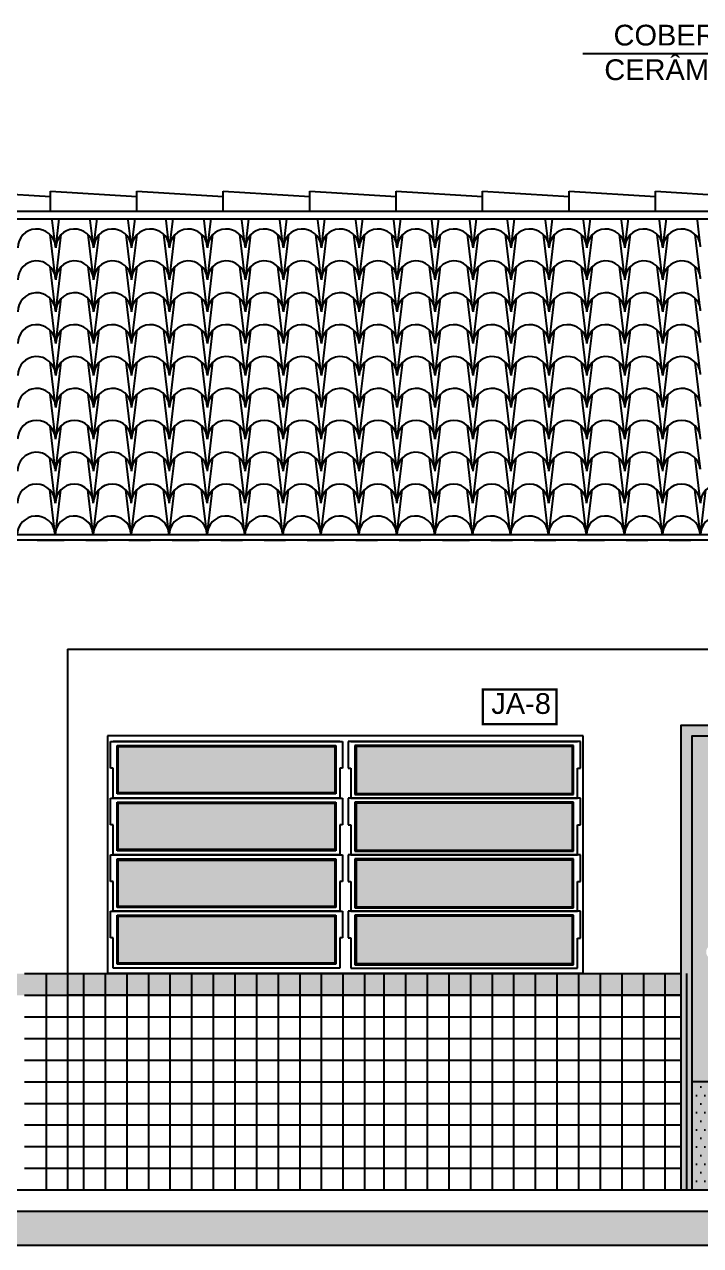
# Model space of a CAD drawing. Extents: x 183 to 373, y 23 to 105.
# Drawn here: x 228.94 to 232.07, y 46.32 to 51.97 of the extents above; entities that cross this region are included whole.
import ezdxf

# ---------------------------------------------------------------- set-up
doc = ezdxf.new("R2010")
doc.units = 0
doc.header["$LTSCALE"] = 0.005
doc.linetypes.add('C5', pattern=[60, 50, -5, 0, -5])
doc.linetypes.add('TRAÇO-2PTOS_P', pattern=[0.625, 0.25, -0.125, 0, -0.125, 0, -0.125])
doc.layers.get('0').update_dxf_attribs({"linetype": 'CONTINUOUS'})
for name, color, linetype in [('01', 1, 'CONTINUOUS'), ('0_HATCH', 1, 'CONTINUOUS'), ('252', 252, 'CONTINUOUS'), ('A-01', 1, 'CONTINUOUS'), ('A-CHAO_FACHADA', 8, 'CONTINUOUS'), ('A-COTAS', 1, 'CONTINUOUS'), ('A-HACH', 1, 'CONTINUOUS'), ('ARQ-EXO-1_100', 251, 'C5'), ('ARQ-SMB-1_100', 1, 'CONTINUOUS'), ('ARQ-TXT-1_075', 2, 'CONTINUOUS'), ('BL-AR-TELHA 2', 2, 'CONTINUOUS'), ('TELHA', 3, 'CONTINUOUS')]:
    doc.layers.add(name, color=color, linetype=linetype)
doc.styles.add('ESC-50-A20', font='arial.ttf', dxfattribs={"height": 0.1})
doc.styles.add('FNDE Texto Cota 0025', font='verdana.ttf', dxfattribs={"height": 0.04})
doc.dimstyles.new('FNDE 1-0025', dxfattribs={"dimscale": 5, "dimtxt": 0.04, "dimasz": 0.01, "dimexe": 0.15, "dimexo": 0.15, "dimgap": 0.005, "dimtad": 1, "dimzin": 1, "dimdsep": 46, "dimtxsty": 'FNDE Texto Cota 0025', "dimblk": 'tic', "dimcen": 0.015, "dimdle": 0.15, "dimse1": 1, "dimse2": 1, "dimclrd": 251, "dimclre": 251, "dimclrt": 256, "dimaunit": 1, "dimadec": 3, "dimazin": 0, "dimtfac": 1, "dimtix": 1, "dimtmove": 2, "dimatfit": 3, "dimfxl": 0.15, "dimtvp": 1, "dimtolj": 1, "dimtzin": 0, "dimarcsym": 0})

# ---------------------------------------------------------------- blocks, each defined once
blk = doc.blocks.new('tic')
at = {"color": 251}
for p, q in [((-1, 0), (1, 0)), ((0, -1), (0, 1))]:
    blk.add_line(p, q, dxfattribs=at)
blk.add_line((-0.6, -0.6), (0.6, 0.6))

msp = doc.modelspace()

# ---------------------------------------------------------------- hatches: boundary and pattern name
h = msp.add_hatch()
h.set_pattern_fill('DOTS', color=1, scale=0.025, style=0)
h.set_pattern_definition([(0, (232.031362, 46.58033), (0.0198438, 0.0396875), [0, -0.0396875])])
h.paths.add_polyline_path([(232.8314, 47.0803), (232.0314, 47.0803), (232.0314, 46.5803), (232.8314, 46.5803)])
at = {"layer": '01'}
for points in [[(232.8314, 48.6803), (232.0314, 48.6803), (232.0314, 47.0803), (232.1756, 47.0803), (232.1756, 47.4678), (232.1756, 47.6678), (232.1641, 47.6678, -5.415339), (232.1641, 47.6928), (232.1756, 47.6928), (232.1756, 48.2803), (232.4756, 48.2803), (232.4756, 47.4678), (232.4756, 47.0803), (232.8314, 47.0803)], [(232.8314, 47.0803), (232.0314, 47.0803), (232.0314, 46.5803), (232.8314, 46.5803)]]:
    msp.add_hatch(color=40, dxfattribs=at).paths.add_polyline_path(points)
at = {"layer": '0_HATCH'}
msp.add_hatch(color=160, dxfattribs=at).paths.add_polyline_path([(232.8814, 48.7303), (231.9814, 48.7303), (231.9814, 46.5803), (232.0314, 46.5803), (232.0314, 48.6803), (232.8314, 48.6803), (232.8314, 46.5803), (232.8814, 46.5803)])
h = msp.add_hatch(color=160, dxfattribs=at)
h.paths.add_polyline_path([(224.8623, 47.4803), (224.8623, 47.5803), (224.7314, 47.5803), (224.7314, 47.4803)])
h.paths.add_polyline_path([(229.1423, 47.5803), (229.1423, 47.4803), (231.9814, 47.4803), (231.9814, 47.5803)])
h.paths.add_polyline_path([(228.9423, 47.4803), (228.9423, 47.5803), (225.0623, 47.5803), (225.0623, 47.4803)])
h = msp.add_hatch(color=160, dxfattribs=at)
h.paths.add_polyline_path([(229.0423, 47.5803), (228.9423, 47.5803), (228.9423, 47.4803), (229.0423, 47.4803)])
h.paths.add_polyline_path([(229.1423, 47.5803), (229.0423, 47.5803), (229.0423, 47.4803), (229.1423, 47.4803)])
at = {"layer": 'A-COTAS'}
h = msp.add_hatch(color=252, dxfattribs=at)
h.set_gradient(color1=(91, 91, 91), one_color=1, tint=1, name='INVHEMISPHERICAL')
h.paths.add_polyline_path([(229.3767, 48.6309), (229.3767, 48.4164), (230.3779, 48.4164), (230.3779, 48.6309)])
h.paths.add_polyline_path([(229.3767, 48.3684), (229.3767, 48.1539), (230.3779, 48.1539), (230.3779, 48.3684)])
h.paths.add_polyline_path([(229.3767, 48.1059), (229.3767, 47.8914), (230.3779, 47.8914), (230.3779, 48.1059)])
h.paths.add_polyline_path([(229.3767, 47.8459), (229.3767, 47.6289), (230.3779, 47.6289), (230.3779, 47.8459)])
h.paths.add_polyline_path([(231.4779, 48.4141), (231.4779, 48.6309), (230.4767, 48.6309), (230.4767, 48.4141)])
h.paths.add_polyline_path([(231.4779, 48.1516), (231.4779, 48.3684), (230.4767, 48.3684), (230.4767, 48.1516)])
h.paths.add_polyline_path([(231.4779, 47.8891), (231.4779, 48.1059), (230.4767, 48.1059), (230.4767, 47.8891)])
h.paths.add_polyline_path([(230.4767, 47.8459), (230.4767, 47.6266), (231.4779, 47.6266), (231.4779, 47.8459)])
at = {"layer": 'A-HACH'}
msp.add_hatch(color=254, dxfattribs=at).paths.add_polyline_path([(206.7713, 46.4803), (206.7713, 46.3223), (267.1607, 46.3223), (267.1607, 46.4803)])

# ---------------------------------------------------------------- linework, layer by layer
at = {"color": 1}
msp.add_line((232.8314, 47.0803), (232.0314, 47.0803), dxfattribs=at)
at = {"color": 2}
for points in [[(231.9814, 46.5803), (231.9814, 48.7303), (232.8814, 48.7303), (232.8814, 46.5803)], [(232.0314, 46.5803), (232.0314, 48.6803), (232.8314, 48.6803), (232.8314, 46.5803)]]:
    msp.add_lwpolyline(points, dxfattribs=at)
at = {"layer": '01', "color": 251}
for p, q in [((228.9423, 47.5803), (229.1423, 47.5803)), ((229.0423, 47.5803), (229.0423, 46.5803)), ((232.0073, 46.5803, 9.9679), (232.0073, 47.5803, 9.9679)), ((228.9423, 47.4803), (229.1423, 47.4803)), ((229.1423, 47.4803, -6.6453), (231.9814, 47.4803, -6.6453)), ((228.9423, 47.3803), (229.1423, 47.3803)), ((228.9423, 47.2803), (229.1423, 47.2803)), ((228.9423, 47.1803), (229.1423, 47.1803)), ((228.9423, 47.0803), (229.1423, 47.0803)), ((228.9423, 46.9803), (229.1423, 46.9803)), ((228.9423, 46.8803), (229.1423, 46.8803)), ((228.9423, 46.7803), (229.1423, 46.7803)), ((228.9423, 46.6803), (229.1423, 46.6803))]:
    msp.add_line(p, q, dxfattribs=at)
at = {"layer": '252', "linetype": 'Continuous'}
for p, q in [((229.2173, 46.5803, 6.6453), (229.2173, 47.5803, 6.6453)), ((229.3173, 46.5803, 6.6453), (229.3173, 47.5803, 6.6453)), ((229.4173, 46.5803, 6.6453), (229.4173, 47.5803, 6.6453)), ((229.5173, 46.5803, 6.6453), (229.5173, 47.5803, 6.6453)), ((229.6173, 46.5803, 6.6453), (229.6173, 47.5803, 6.6453)), ((229.7173, 46.5803, 6.6453), (229.7173, 47.5803, 6.6453)), ((229.8173, 46.5803, 6.6453), (229.8173, 47.5803, 6.6453)), ((229.9173, 46.5803, 6.6453), (229.9173, 47.5803, 6.6453)), ((230.0173, 46.5803, 6.6453), (230.0173, 47.5803, 6.6453)), ((230.1173, 46.5803, 6.6453), (230.1173, 47.5803, 6.6453)), ((230.1173, 46.5803, 6.6453), (230.1173, 47.5803, 6.6453)), ((230.2173, 46.5803, 6.6453), (230.2173, 47.5803, 6.6453)), ((230.3173, 46.5803, 6.6453), (230.3173, 47.5803, 6.6453)), ((230.4173, 46.5803, 6.6453), (230.4173, 47.5803, 6.6453)), ((230.4173, 46.5803, 6.6453), (230.4173, 47.5803, 6.6453)), ((230.5173, 46.5803, 6.6453), (230.5173, 47.5803, 6.6453)), ((230.6073, 46.5803, 9.9679), (230.6073, 47.5803, 9.9679)), ((230.7073, 46.5803, 9.9679), (230.7073, 47.5803, 9.9679)), ((230.8073, 46.5803, 9.9679), (230.8073, 47.5803, 9.9679)), ((230.9073, 46.5803, 9.9679), (230.9073, 47.5803, 9.9679)), ((231.0073, 46.5803, 9.9679), (231.0073, 47.5803, 9.9679)), ((231.1073, 46.5803, 9.9679), (231.1073, 47.5803, 9.9679)), ((231.2073, 46.5803, 9.9679), (231.2073, 47.5803, 9.9679)), ((231.3073, 46.5803, 9.9679), (231.3073, 47.5803, 9.9679)), ((231.4073, 46.5803, 9.9679), (231.4073, 47.5803, 9.9679)), ((231.5073, 46.5803, 9.9679), (231.5073, 47.5803, 9.9679)), ((231.6073, 46.5803, 9.9679), (231.6073, 47.5803, 9.9679)), ((231.7073, 46.5803, 9.9679), (231.7073, 47.5803, 9.9679)), ((231.8073, 46.5803, 9.9679), (231.8073, 47.5803, 9.9679)), ((231.9073, 46.5803, 9.9679), (231.9073, 47.5803, 9.9679)), ((229.1423, 47.3803, 1.3071), (231.9814, 47.3803, 0.8458)), ((229.1423, 47.2803, 1.3071), (231.9814, 47.2803, 0.8458)), ((229.1423, 47.1803, 1.3071), (231.9814, 47.1803, 0.8458)), ((229.1423, 47.0803, 1.3071), (231.9814, 47.0803, 0.8458)), ((229.1423, 46.9803, 1.3071), (231.9814, 46.9803, 0.8458)), ((229.1423, 46.8803, 1.3071), (231.9814, 46.8803, 0.8458)), ((229.1423, 46.7803, 1.3071), (231.9814, 46.7803, 0.8458)), ((229.1423, 46.6803, 1.3071), (231.9814, 46.6803, 0.8458))]:
    msp.add_line(p, q, dxfattribs=at)
at = {"layer": '252', "linetype": 'Continuous', "elevation": 3.3226}
for points in [[(229.1423, 47.5803), (231.9814, 47.5803)], [(231.9814, 47.4803), (229.1423, 47.4803)]]:
    msp.add_lwpolyline(points, dxfattribs=at)
at = {"layer": 'A-01', "color": 3}
for p, q in [((228.6622, 51.1998), (229.0622, 51.1753)), ((229.0622, 51.1077), (229.0622, 51.1998)), ((229.0622, 51.1998), (229.4622, 51.1753)), ((229.4622, 51.1077), (229.4622, 51.1998)), ((229.4622, 51.1998), (229.8622, 51.1753)), ((229.8622, 51.1077), (229.8622, 51.1998)), ((229.8622, 51.1998), (230.2622, 51.1753)), ((230.2622, 51.1998), (230.6622, 51.1753)), ((230.2622, 51.1077), (230.2622, 51.1998)), ((230.6622, 51.1077), (230.6622, 51.1998)), ((230.6622, 51.1998), (231.0622, 51.1753)), ((231.0622, 51.1077), (231.0622, 51.1998)), ((231.0622, 51.1998), (231.4622, 51.1753)), ((231.4622, 51.1077), (231.4622, 51.1998)), ((231.4622, 51.1998), (231.8622, 51.1753)), ((231.8622, 51.1998), (232.2622, 51.1753)), ((231.8622, 51.1077), (231.8622, 51.1998)), ((212.5123, 51.1077), (261.8473, 51.1077)), ((212.5123, 51.0717), (261.8473, 51.0717)), ((229.1423, 49.0811), (229.1423, 46.5803)), ((229.1423, 49.0811), (233.0123, 49.0811))]:
    msp.add_line(p, q, dxfattribs=at)
at = {"layer": 'A-01', "color": 5}
msp.add_line((208.0123, 46.5803), (266.3623, 46.5803), dxfattribs=at)
at = {"layer": 'A-01', "color": 8}
msp.add_line((267.1607, 46.3223), (206.7713, 46.3223), dxfattribs=at)
at = {"layer": 'A-CHAO_FACHADA', "color": 6}
msp.add_line((267.1607, 46.4803), (206.7713, 46.4803), dxfattribs=at)
at = {"layer": 'A-COTAS'}
for p, q in [((231.5273, 48.6803, 19.9358), (229.3273, 48.6803, 19.9358)), ((229.3273, 48.6803, 19.9358), (229.3273, 47.5803, 19.9358)), ((229.34, 48.6549, 19.9358), (230.4146, 48.6549, 19.9358)), ((229.34, 48.5314, 19.9358), (229.34, 48.6549, 19.9358)), ((230.4019, 48.6549, 19.9358), (229.3527, 48.6549, 19.9358)), ((230.4146, 48.6549, 19.9358), (230.4146, 48.5314, 19.9358)), ((231.5146, 48.6549, 19.9358), (230.44, 48.6549, 19.9358)), ((230.44, 48.6549, 19.9358), (230.44, 48.5314, 19.9358)), ((230.4527, 48.6549, 19.9358), (231.5019, 48.6549, 19.9358)), ((231.5146, 48.5316, 19.9358), (231.5146, 48.6549, 19.9358)), ((231.5273, 47.5803, 19.9358), (231.5273, 48.6803, 19.9358)), ((229.3717, 48.6359, 19.9358), (230.3829, 48.6359, 19.9358)), ((229.3717, 48.4114, 19.9358), (229.3717, 48.6359, 19.9358)), ((229.3767, 48.6309, 19.9358), (230.3779, 48.6309, 19.9358)), ((229.3767, 48.4164, 19.9358), (229.3767, 48.6309, 19.9358)), ((230.3779, 48.6309, 19.9358), (230.3779, 48.4164, 19.9358)), ((230.3829, 48.6359, 19.9358), (230.3829, 48.4114, 19.9358)), ((231.4829, 48.6359, 19.9358), (230.4717, 48.6359, 19.9358)), ((230.4717, 48.6359, 19.9358), (230.4717, 48.4091, 19.9358)), ((231.4779, 48.6309, 19.9358), (230.4767, 48.6309, 19.9358)), ((230.4767, 48.6309, 19.9358), (230.4767, 48.4141, 19.9358)), ((231.4779, 48.4141, 19.9358), (231.4779, 48.6309, 19.9358)), ((231.4829, 48.4091, 19.9358), (231.4829, 48.6359, 19.9358)), ((229.3527, 48.5314, 19.9358), (229.34, 48.5314, 19.9358)), ((229.3527, 48.3924, 19.9358), (229.3527, 48.5314, 19.9358)), ((230.4146, 48.5314, 19.9358), (230.4019, 48.5314, 19.9358)), ((230.4019, 48.5314, 19.9358), (230.4019, 48.3924, 19.9358)), ((230.44, 48.5314, 19.9358), (230.4527, 48.5314, 19.9358)), ((230.4527, 48.5314, 19.9358), (230.4527, 48.3924, 19.9358)), ((231.5019, 48.3924, 19.9358), (231.5019, 48.5316, 19.9358)), ((231.5019, 48.5316, 19.9358), (231.5146, 48.5316, 19.9358)), ((230.3779, 48.4164, 19.9358), (229.3767, 48.4164, 19.9358)), ((230.4767, 48.4141, 19.9358), (231.4779, 48.4141, 19.9358)), ((229.34, 48.3924, 19.9358), (230.4146, 48.3924, 19.9358)), ((229.34, 48.2689, 19.9358), (229.34, 48.3924, 19.9358)), ((230.4019, 48.3924, 19.9358), (229.3527, 48.3924, 19.9358)), ((230.4019, 48.3924, 19.9358), (229.3527, 48.3924, 19.9358)), ((230.3829, 48.4114, 19.9358), (229.3717, 48.4114, 19.9358)), ((229.3717, 48.3734, 19.9358), (230.3829, 48.3734, 19.9358)), ((229.3717, 48.1489, 19.9358), (229.3717, 48.3734, 19.9358)), ((229.3767, 48.3684, 19.9358), (230.3779, 48.3684, 19.9358)), ((229.3767, 48.1539, 19.9358), (229.3767, 48.3684, 19.9358)), ((230.3779, 48.3684, 19.9358), (230.3779, 48.1539, 19.9358)), ((230.3829, 48.3734, 19.9358), (230.3829, 48.1489, 19.9358)), ((230.4146, 48.3924, 19.9358), (230.4146, 48.2689, 19.9358)), ((231.5146, 48.3924, 19.9358), (230.44, 48.3924, 19.9358)), ((230.44, 48.3924, 19.9358), (230.44, 48.2689, 19.9358)), ((230.4527, 48.3924, 19.9358), (231.5019, 48.3924, 19.9358)), ((230.4527, 48.3924, 19.9358), (231.5019, 48.3924, 19.9358)), ((230.4717, 48.4091, 19.9358), (231.4829, 48.4091, 19.9358)), ((231.4829, 48.3734, 19.9358), (230.4717, 48.3734, 19.9358)), ((230.4717, 48.3734, 19.9358), (230.4717, 48.1466, 19.9358)), ((231.4779, 48.3684, 19.9358), (230.4767, 48.3684, 19.9358)), ((230.4767, 48.3684, 19.9358), (230.4767, 48.1516, 19.9358)), ((231.4779, 48.1516, 19.9358), (231.4779, 48.3684, 19.9358)), ((231.4829, 48.1466, 19.9358), (231.4829, 48.3734, 19.9358)), ((231.5146, 48.2691, 19.9358), (231.5146, 48.3924, 19.9358)), ((229.3527, 48.2689, 19.9358), (229.34, 48.2689, 19.9358)), ((229.3527, 48.1299, 19.9358), (229.3527, 48.2689, 19.9358)), ((230.4146, 48.2689, 19.9358), (230.4019, 48.2689, 19.9358)), ((230.4019, 48.2689, 19.9358), (230.4019, 48.1299, 19.9358)), ((230.44, 48.2689, 19.9358), (230.4527, 48.2689, 19.9358)), ((230.4527, 48.2689, 19.9358), (230.4527, 48.1299, 19.9358)), ((231.5019, 48.1299, 19.9358), (231.5019, 48.2691, 19.9358)), ((231.5019, 48.2691, 19.9358), (231.5146, 48.2691, 19.9358)), ((230.3829, 48.1489, 19.9358), (229.3717, 48.1489, 19.9358)), ((230.3779, 48.1539, 19.9358), (229.3767, 48.1539, 19.9358)), ((230.4717, 48.1466, 19.9358), (231.4829, 48.1466, 19.9358)), ((230.4767, 48.1516, 19.9358), (231.4779, 48.1516, 19.9358)), ((229.34, 48.1299, 19.9358), (230.4146, 48.1299, 19.9358)), ((229.34, 48.0064, 19.9358), (229.34, 48.1299, 19.9358)), ((230.4019, 48.1299, 19.9358), (229.3527, 48.1299, 19.9358)), ((230.4019, 48.1299, 19.9358), (229.3527, 48.1299, 19.9358)), ((229.3717, 48.1109, 19.9358), (230.3829, 48.1109, 19.9358)), ((229.3717, 47.8864, 19.9358), (229.3717, 48.1109, 19.9358)), ((229.3767, 48.1059, 19.9358), (230.3779, 48.1059, 19.9358)), ((229.3767, 47.8914, 19.9358), (229.3767, 48.1059, 19.9358)), ((230.3779, 48.1059, 19.9358), (230.3779, 47.8914, 19.9358)), ((230.3829, 48.1109, 19.9358), (230.3829, 47.8864, 19.9358)), ((230.4146, 48.1299, 19.9358), (230.4146, 48.0064, 19.9358)), ((231.5146, 48.1299, 19.9358), (230.44, 48.1299, 19.9358)), ((230.44, 48.1299, 19.9358), (230.44, 48.0064, 19.9358)), ((230.4527, 48.1299, 19.9358), (231.5019, 48.1299, 19.9358)), ((230.4527, 48.1299, 19.9358), (231.5019, 48.1299, 19.9358)), ((231.4829, 48.1109, 19.9358), (230.4717, 48.1109, 19.9358)), ((230.4717, 48.1109, 19.9358), (230.4717, 47.8841, 19.9358)), ((231.4779, 48.1059, 19.9358), (230.4767, 48.1059, 19.9358)), ((230.4767, 48.1059, 19.9358), (230.4767, 47.8891, 19.9358)), ((231.4779, 47.8891, 19.9358), (231.4779, 48.1059, 19.9358)), ((231.4829, 47.8841, 19.9358), (231.4829, 48.1109, 19.9358)), ((231.5146, 48.0066, 19.9358), (231.5146, 48.1299, 19.9358)), ((229.3527, 48.0064, 19.9358), (229.34, 48.0064, 19.9358)), ((229.3527, 47.8699, 19.9358), (229.3527, 48.0064, 19.9358)), ((230.4146, 48.0064, 19.9358), (230.4019, 48.0064, 19.9358)), ((230.4019, 48.0064, 19.9358), (230.4019, 47.8699, 19.9358)), ((230.44, 48.0064, 19.9358), (230.4527, 48.0064, 19.9358)), ((230.4527, 48.0064, 19.9358), (230.4527, 47.8699, 19.9358)), ((231.5019, 47.8699, 19.9358), (231.5019, 48.0066, 19.9358)), ((231.5019, 48.0066, 19.9358), (231.5146, 48.0066, 19.9358)), ((229.34, 47.8699, 19.9358), (230.4146, 47.8699, 19.9358)), ((229.34, 47.7464, 19.9358), (229.34, 47.8699, 19.9358)), ((230.4019, 47.8699, 19.9358), (229.3527, 47.8699, 19.9358)), ((230.4019, 47.8699, 19.9358), (229.3527, 47.8699, 19.9358)), ((230.3829, 47.8864, 19.9358), (229.3717, 47.8864, 19.9358)), ((229.3717, 47.8509, 19.9358), (230.3829, 47.8509, 19.9358)), ((229.3717, 47.6239, 19.9358), (229.3717, 47.8509, 19.9358)), ((230.3779, 47.8914, 19.9358), (229.3767, 47.8914, 19.9358)), ((230.3829, 47.8509, 19.9358), (230.3829, 47.6239, 19.9358)), ((230.4146, 47.8699, 19.9358), (230.4146, 47.7464, 19.9358)), ((231.5146, 47.8699, 19.9358), (230.44, 47.8699, 19.9358)), ((230.44, 47.8699, 19.9358), (230.44, 47.7464, 19.9358)), ((230.4527, 47.8699, 19.9358), (231.5019, 47.8699, 19.9358)), ((230.4527, 47.8699, 19.9358), (231.5019, 47.8699, 19.9358)), ((230.4717, 47.8841, 19.9358), (231.4829, 47.8841, 19.9358)), ((231.4829, 47.8509, 19.9358), (230.4717, 47.8509, 19.9358)), ((230.4717, 47.8509, 19.9358), (230.4717, 47.6216, 19.9358)), ((230.4767, 47.8891, 19.9358), (231.4779, 47.8891, 19.9358)), ((231.4829, 47.6216, 19.9358), (231.4829, 47.8509, 19.9358)), ((231.5146, 47.7441, 19.9358), (231.5146, 47.8699, 19.9358)), ((229.3767, 47.8459, 19.9358), (230.3779, 47.8459, 19.9358)), ((229.3767, 47.6289, 19.9358), (229.3767, 47.8459, 19.9358)), ((230.3779, 47.8459, 19.9358), (230.3779, 47.6289, 19.9358)), ((231.4779, 47.8459, 19.9358), (230.4767, 47.8459, 19.9358)), ((230.4767, 47.8459, 19.9358), (230.4767, 47.6266, 19.9358)), ((231.4779, 47.6266, 19.9358), (231.4779, 47.8459, 19.9358)), ((229.3527, 47.7464, 19.9358), (229.34, 47.7464, 19.9358)), ((229.3527, 47.6049, 19.9358), (229.3527, 47.7464, 19.9358)), ((230.4146, 47.7464, 19.9358), (230.4019, 47.7464, 19.9358)), ((230.4019, 47.7464, 19.9358), (230.4019, 47.6049, 19.9358)), ((230.44, 47.7464, 19.9358), (230.4527, 47.7464, 19.9358)), ((230.4527, 47.7464, 19.9358), (230.4527, 47.6049, 19.9358)), ((231.5019, 47.6049, 19.9358), (231.5019, 47.7441, 19.9358)), ((231.5019, 47.7441, 19.9358), (231.5146, 47.7441, 19.9358)), ((230.3829, 47.6239, 19.9358), (229.3717, 47.6239, 19.9358)), ((230.3779, 47.6289, 19.9358), (229.3767, 47.6289, 19.9358)), ((230.4767, 47.6266, 19.9358), (231.4779, 47.6266, 19.9358)), ((231.5273, 47.5803, 19.9358), (229.3273, 47.5803, 19.9358)), ((230.4019, 47.6049, 19.9358), (229.3527, 47.6049, 19.9358)), ((230.4527, 47.6049, 19.9358), (231.5019, 47.6049, 19.9358)), ((230.4717, 47.6216, 19.9358), (231.4829, 47.6216, 19.9358))]:
    msp.add_line(p, q, dxfattribs=at)
at = {"layer": 'ARQ-EXO-1_100', "color": 252, "linetype": 'TRAÇO-2PTOS_P', "ltscale": 100}
for p, q in [((205.8759, 49.5853), (267.1857, 49.5853)), ((205.8759, 46.5803), (267.1857, 46.5803))]:
    msp.add_line(p, q, dxfattribs=at)
at = {"layer": 'ARQ-SMB-1_100', "color": 252, "ltscale": 10, "const_width": 0.0107, "elevation": 19.9358}
msp.add_lwpolyline([(231.0636, 48.7349), (231.4046, 48.7349), (231.4046, 48.8949), (231.0636, 48.8949)], close=True, dxfattribs=at)
at = {"layer": 'BL-AR-TELHA 2'}
for p, q in [((229.0871, 50.9375), (229.1032, 51.0717)), ((229.2626, 50.9375), (229.2788, 51.0717)), ((229.4382, 50.9375), (229.4543, 51.0717)), ((229.6138, 50.9375), (229.6299, 51.0717)), ((229.7893, 50.9375), (229.8055, 51.0717)), ((229.9649, 50.9375), (229.9811, 51.0717)), ((230.1405, 50.9375), (230.1566, 51.0717)), ((230.316, 50.9375), (230.3322, 51.0717)), ((230.4916, 50.9375), (230.5078, 51.0717)), ((230.6672, 50.9375), (230.6833, 51.0717)), ((230.8428, 50.9375), (230.8589, 51.0717)), ((231.0183, 50.9375), (231.0345, 51.0717)), ((231.1939, 50.9375), (231.21, 51.0717)), ((231.3695, 50.9375), (231.3856, 51.0717)), ((231.545, 50.9375), (231.5612, 51.0717)), ((231.7206, 50.9375), (231.7368, 51.0717)), ((231.8962, 50.9375), (231.9123, 51.0717)), ((229.0859, 50.9423), (229.071, 51.066)), ((229.2615, 50.9423), (229.2466, 51.066)), ((229.4371, 50.9423), (229.4222, 51.066)), ((229.6126, 50.9423), (229.5977, 51.066)), ((229.7882, 50.9423), (229.7733, 51.066)), ((229.9638, 50.9423), (229.9489, 51.066)), ((230.1393, 50.9423), (230.1244, 51.066)), ((230.3149, 50.9423), (230.3, 51.066)), ((230.4905, 50.9423), (230.4756, 51.066)), ((230.666, 50.9423), (230.6511, 51.066)), ((230.8416, 50.9423), (230.8267, 51.066)), ((231.0172, 50.9423), (231.0023, 51.066)), ((231.1928, 50.9423), (231.1779, 51.066)), ((231.3683, 50.9423), (231.3534, 51.066)), ((231.5439, 50.9423), (231.529, 51.066)), ((231.7195, 50.9423), (231.7046, 51.066)), ((231.895, 50.9423), (231.8801, 51.066)), ((232.0706, 50.9423), (232.0557, 51.066)), ((229.0859, 50.7947), (229.0613, 50.9989)), ((229.0871, 50.79), (229.1122, 50.9989)), ((229.2615, 50.7947), (229.2369, 50.9989)), ((229.2626, 50.79), (229.2878, 50.9989)), ((229.4371, 50.7947), (229.4125, 50.9989)), ((229.4382, 50.79), (229.4634, 50.9989)), ((229.6126, 50.7947), (229.588, 50.9989)), ((229.6138, 50.79), (229.6389, 50.9989)), ((229.7882, 50.7947), (229.7636, 50.9989)), ((229.7893, 50.79), (229.8145, 50.9989)), ((229.9638, 50.7947), (229.9392, 50.9989)), ((229.9649, 50.79), (229.9901, 50.9989)), ((230.1393, 50.7947), (230.1148, 50.9989)), ((230.1405, 50.79), (230.1656, 50.9989)), ((230.3149, 50.7947), (230.2903, 50.9989)), ((230.316, 50.79), (230.3412, 50.9989)), ((230.4905, 50.7947), (230.4659, 50.9989)), ((230.4916, 50.79), (230.5168, 50.9989)), ((230.666, 50.7947), (230.6415, 50.9989)), ((230.6672, 50.79), (230.6923, 50.9989)), ((230.8416, 50.7947), (230.817, 50.9989)), ((230.8428, 50.79), (230.8679, 50.9989)), ((231.0172, 50.7947), (230.9926, 50.9989)), ((231.0183, 50.79), (231.0435, 50.9989)), ((231.1928, 50.7947), (231.1682, 50.9989)), ((231.1939, 50.79), (231.219, 50.9989)), ((231.3683, 50.7947), (231.3437, 50.9989)), ((231.3695, 50.79), (231.3946, 50.9989)), ((231.5439, 50.7947), (231.5193, 50.9989)), ((231.545, 50.79), (231.5702, 50.9989)), ((231.7195, 50.7947), (231.6949, 50.9989)), ((231.7206, 50.79), (231.7458, 50.9989)), ((231.895, 50.7947), (231.8705, 50.9989)), ((231.8962, 50.79), (231.9213, 50.9989)), ((232.0706, 50.7947), (232.046, 50.9989)), ((229.0859, 50.6472), (229.0613, 50.8514)), ((229.0871, 50.6424), (229.1122, 50.8514)), ((229.2615, 50.6472), (229.2369, 50.8514)), ((229.2626, 50.6424), (229.2878, 50.8514)), ((229.4371, 50.6472), (229.4125, 50.8514)), ((229.4382, 50.6424), (229.4634, 50.8514)), ((229.6126, 50.6472), (229.588, 50.8514)), ((229.6138, 50.6424), (229.6389, 50.8514)), ((229.7882, 50.6472), (229.7636, 50.8514)), ((229.7893, 50.6424), (229.8145, 50.8514)), ((229.9638, 50.6472), (229.9392, 50.8514)), ((229.9649, 50.6424), (229.9901, 50.8514)), ((230.1393, 50.6472), (230.1148, 50.8514)), ((230.1405, 50.6424), (230.1656, 50.8514)), ((230.3149, 50.6472), (230.2903, 50.8514)), ((230.316, 50.6424), (230.3412, 50.8514)), ((230.4905, 50.6472), (230.4659, 50.8514)), ((230.4916, 50.6424), (230.5168, 50.8514)), ((230.666, 50.6472), (230.6415, 50.8514)), ((230.6672, 50.6424), (230.6923, 50.8514)), ((230.8416, 50.6472), (230.817, 50.8514)), ((230.8428, 50.6424), (230.8679, 50.8514)), ((231.0172, 50.6472), (230.9926, 50.8514)), ((231.0183, 50.6424), (231.0435, 50.8514)), ((231.1928, 50.6472), (231.1682, 50.8514)), ((231.1939, 50.6424), (231.219, 50.8514)), ((231.3683, 50.6472), (231.3437, 50.8514)), ((231.3695, 50.6424), (231.3946, 50.8514)), ((231.5439, 50.6472), (231.5193, 50.8514)), ((231.545, 50.6424), (231.5702, 50.8514)), ((231.7195, 50.6472), (231.6949, 50.8514)), ((231.7206, 50.6424), (231.7458, 50.8514)), ((231.895, 50.6472), (231.8705, 50.8514)), ((231.8962, 50.6424), (231.9213, 50.8514)), ((232.0706, 50.6472), (232.046, 50.8514)), ((229.0859, 50.4996), (229.0613, 50.7038)), ((229.0871, 50.4949), (229.1122, 50.7038)), ((229.2615, 50.4996), (229.2369, 50.7038)), ((229.2626, 50.4949), (229.2878, 50.7038)), ((229.4371, 50.4996), (229.4125, 50.7038)), ((229.4382, 50.4949), (229.4634, 50.7038)), ((229.6126, 50.4996), (229.588, 50.7038)), ((229.6138, 50.4949), (229.6389, 50.7038)), ((229.7882, 50.4996), (229.7636, 50.7038)), ((229.7893, 50.4949), (229.8145, 50.7038)), ((229.9638, 50.4996), (229.9392, 50.7038)), ((229.9649, 50.4949), (229.9901, 50.7038)), ((230.1393, 50.4996), (230.1148, 50.7038)), ((230.1405, 50.4949), (230.1656, 50.7038)), ((230.3149, 50.4996), (230.2903, 50.7038)), ((230.316, 50.4949), (230.3412, 50.7038)), ((230.4905, 50.4996), (230.4659, 50.7038)), ((230.4916, 50.4949), (230.5168, 50.7038)), ((230.666, 50.4996), (230.6415, 50.7038)), ((230.6672, 50.4949), (230.6923, 50.7038)), ((230.8416, 50.4996), (230.817, 50.7038)), ((230.8428, 50.4949), (230.8679, 50.7038)), ((231.0172, 50.4996), (230.9926, 50.7038)), ((231.0183, 50.4949), (231.0435, 50.7038)), ((231.1928, 50.4996), (231.1682, 50.7038)), ((231.1939, 50.4949), (231.219, 50.7038)), ((231.3683, 50.4996), (231.3437, 50.7038)), ((231.3695, 50.4949), (231.3946, 50.7038)), ((231.5439, 50.4996), (231.5193, 50.7038)), ((231.545, 50.4949), (231.5702, 50.7038)), ((231.7195, 50.4996), (231.6949, 50.7038)), ((231.7206, 50.4949), (231.7458, 50.7038)), ((231.895, 50.4996), (231.8705, 50.7038)), ((231.8962, 50.4949), (231.9213, 50.7038)), ((232.0706, 50.4996), (232.046, 50.7038)), ((229.0859, 50.3521), (229.0613, 50.5563)), ((229.0871, 50.3473), (229.1122, 50.5563)), ((229.2615, 50.3521), (229.2369, 50.5563)), ((229.2626, 50.3473), (229.2878, 50.5563)), ((229.4371, 50.3521), (229.4125, 50.5563)), ((229.4382, 50.3473), (229.4634, 50.5563)), ((229.6126, 50.3521), (229.588, 50.5563)), ((229.6138, 50.3473), (229.6389, 50.5563)), ((229.7882, 50.3521), (229.7636, 50.5563)), ((229.7893, 50.3473), (229.8145, 50.5563)), ((229.9638, 50.3521), (229.9392, 50.5563)), ((229.9649, 50.3473), (229.9901, 50.5563)), ((230.1393, 50.3521), (230.1148, 50.5563)), ((230.1405, 50.3473), (230.1656, 50.5563)), ((230.3149, 50.3521), (230.2903, 50.5563)), ((230.316, 50.3473), (230.3412, 50.5563)), ((230.4905, 50.3521), (230.4659, 50.5563)), ((230.4916, 50.3473), (230.5168, 50.5563)), ((230.666, 50.3521), (230.6415, 50.5563)), ((230.6672, 50.3473), (230.6923, 50.5563)), ((230.8416, 50.3521), (230.817, 50.5563)), ((230.8428, 50.3473), (230.8679, 50.5563)), ((231.0172, 50.3521), (230.9926, 50.5563)), ((231.0183, 50.3473), (231.0435, 50.5563)), ((231.1928, 50.3521), (231.1682, 50.5563)), ((231.1939, 50.3473), (231.219, 50.5563)), ((231.3683, 50.3521), (231.3437, 50.5563)), ((231.3695, 50.3473), (231.3946, 50.5563)), ((231.5439, 50.3521), (231.5193, 50.5563)), ((231.545, 50.3473), (231.5702, 50.5563)), ((231.7195, 50.3521), (231.6949, 50.5563)), ((231.7206, 50.3473), (231.7458, 50.5563)), ((231.895, 50.3521), (231.8705, 50.5563)), ((231.8962, 50.3473), (231.9213, 50.5563)), ((232.0706, 50.3521), (232.046, 50.5563)), ((229.0859, 50.2045), (229.0613, 50.4087)), ((229.0871, 50.1998), (229.1122, 50.4087)), ((229.2615, 50.2045), (229.2369, 50.4087)), ((229.2626, 50.1998), (229.2878, 50.4087)), ((229.4371, 50.2045), (229.4125, 50.4087)), ((229.4382, 50.1998), (229.4634, 50.4087)), ((229.6126, 50.2045), (229.588, 50.4087)), ((229.6138, 50.1998), (229.6389, 50.4087)), ((229.7882, 50.2045), (229.7636, 50.4087)), ((229.7893, 50.1998), (229.8145, 50.4087)), ((229.9638, 50.2045), (229.9392, 50.4087)), ((229.9649, 50.1998), (229.9901, 50.4087)), ((230.1393, 50.2045), (230.1148, 50.4087)), ((230.1405, 50.1998), (230.1656, 50.4087)), ((230.3149, 50.2045), (230.2903, 50.4087)), ((230.316, 50.1998), (230.3412, 50.4087)), ((230.4905, 50.2045), (230.4659, 50.4087)), ((230.4916, 50.1998), (230.5168, 50.4087)), ((230.666, 50.2045), (230.6415, 50.4087)), ((230.6672, 50.1998), (230.6923, 50.4087)), ((230.8416, 50.2045), (230.817, 50.4087)), ((230.8428, 50.1998), (230.8679, 50.4087)), ((231.0172, 50.2045), (230.9926, 50.4087)), ((231.0183, 50.1998), (231.0435, 50.4087)), ((231.1928, 50.2045), (231.1682, 50.4087)), ((231.1939, 50.1998), (231.219, 50.4087)), ((231.3683, 50.2045), (231.3437, 50.4087)), ((231.3695, 50.1998), (231.3946, 50.4087)), ((231.5439, 50.2045), (231.5193, 50.4087)), ((231.545, 50.1998), (231.5702, 50.4087)), ((231.7195, 50.2045), (231.6949, 50.4087)), ((231.7206, 50.1998), (231.7458, 50.4087)), ((231.895, 50.2045), (231.8705, 50.4087)), ((231.8962, 50.1998), (231.9213, 50.4087)), ((232.0706, 50.2045), (232.046, 50.4087)), ((229.0859, 50.057), (229.0613, 50.2612)), ((229.0871, 50.0522), (229.1122, 50.2612)), ((229.2615, 50.057), (229.2369, 50.2612)), ((229.2626, 50.0522), (229.2878, 50.2612)), ((229.4371, 50.057), (229.4125, 50.2612)), ((229.4382, 50.0522), (229.4634, 50.2612)), ((229.6126, 50.057), (229.588, 50.2612)), ((229.6138, 50.0522), (229.6389, 50.2612)), ((229.7882, 50.057), (229.7636, 50.2612)), ((229.7893, 50.0522), (229.8145, 50.2612)), ((229.9638, 50.057), (229.9392, 50.2612)), ((229.9649, 50.0522), (229.9901, 50.2612)), ((230.1393, 50.057), (230.1148, 50.2612)), ((230.1405, 50.0522), (230.1656, 50.2612)), ((230.3149, 50.057), (230.2903, 50.2612)), ((230.316, 50.0522), (230.3412, 50.2612)), ((230.4905, 50.057), (230.4659, 50.2612)), ((230.4916, 50.0522), (230.5168, 50.2612)), ((230.666, 50.057), (230.6415, 50.2612)), ((230.6672, 50.0522), (230.6923, 50.2612)), ((230.8416, 50.057), (230.817, 50.2612)), ((230.8428, 50.0522), (230.8679, 50.2612)), ((231.0172, 50.057), (230.9926, 50.2612)), ((231.0183, 50.0522), (231.0435, 50.2612)), ((231.1928, 50.057), (231.1682, 50.2612)), ((231.1939, 50.0522), (231.219, 50.2612)), ((231.3683, 50.057), (231.3437, 50.2612)), ((231.3695, 50.0522), (231.3946, 50.2612)), ((231.5439, 50.057), (231.5193, 50.2612)), ((231.545, 50.0522), (231.5702, 50.2612)), ((231.7195, 50.057), (231.6949, 50.2612)), ((231.7206, 50.0522), (231.7458, 50.2612)), ((231.895, 50.057), (231.8705, 50.2612)), ((231.8962, 50.0522), (231.9213, 50.2612)), ((232.0706, 50.057), (232.046, 50.2612)), ((229.0848, 49.9142), (229.0608, 50.1136)), ((229.0865, 49.9047), (229.1116, 50.1136)), ((229.2603, 49.9142), (229.2363, 50.1136)), ((229.2621, 49.9047), (229.2872, 50.1136)), ((229.4359, 49.9142), (229.4119, 50.1136)), ((229.4376, 49.9047), (229.4628, 50.1136)), ((229.6115, 49.9142), (229.5875, 50.1136)), ((229.6132, 49.9047), (229.6384, 50.1136)), ((229.7871, 49.9142), (229.763, 50.1136)), ((229.7888, 49.9047), (229.8139, 50.1136)), ((229.9626, 49.9142), (229.9386, 50.1136)), ((229.9643, 49.9047), (229.9895, 50.1136)), ((230.1382, 49.9142), (230.1142, 50.1136)), ((230.1399, 49.9047), (230.1651, 50.1136)), ((230.3138, 49.9142), (230.2898, 50.1136)), ((230.3155, 49.9047), (230.3406, 50.1136)), ((230.4893, 49.9142), (230.4653, 50.1136)), ((230.491, 49.9047), (230.5162, 50.1136)), ((230.6649, 49.9142), (230.6409, 50.1136)), ((230.6666, 49.9047), (230.6918, 50.1136)), ((230.8405, 49.9142), (230.8165, 50.1136)), ((230.8422, 49.9047), (230.8673, 50.1136)), ((231.016, 49.9142), (230.992, 50.1136)), ((231.0178, 49.9047), (231.0429, 50.1136)), ((231.1916, 49.9142), (231.1676, 50.1136)), ((231.1933, 49.9047), (231.2185, 50.1136)), ((231.3672, 49.9142), (231.3432, 50.1136)), ((231.3689, 49.9047), (231.394, 50.1136)), ((231.5428, 49.9142), (231.5187, 50.1136)), ((231.5445, 49.9047), (231.5696, 50.1136)), ((231.7183, 49.9142), (231.6943, 50.1136)), ((231.72, 49.9047), (231.7452, 50.1136)), ((231.8939, 49.9142), (231.8699, 50.1136)), ((231.8956, 49.9047), (231.9208, 50.1136)), ((232.0695, 49.9142), (232.0455, 50.1136)), ((229.0848, 49.7619), (229.0602, 49.9661)), ((229.0859, 49.7571), (229.1111, 49.9661)), ((229.2603, 49.7619), (229.2358, 49.9661)), ((229.2615, 49.7571), (229.2866, 49.9661)), ((229.4359, 49.7619), (229.4113, 49.9661)), ((229.4371, 49.7571), (229.4622, 49.9661)), ((229.6115, 49.7619), (229.5869, 49.9661)), ((229.6126, 49.7571), (229.6378, 49.9661)), ((229.7871, 49.7619), (229.7625, 49.9661)), ((229.7882, 49.7571), (229.8134, 49.9661)), ((229.9626, 49.7619), (229.938, 49.9661)), ((229.9638, 49.7571), (229.9889, 49.9661)), ((230.1382, 49.7619), (230.1136, 49.9661)), ((230.1393, 49.7571), (230.1645, 49.9661)), ((230.3138, 49.7619), (230.2892, 49.9661)), ((230.3149, 49.7571), (230.3401, 49.9661)), ((230.4893, 49.7619), (230.4648, 49.9661)), ((230.4905, 49.7571), (230.5156, 49.9661)), ((230.6649, 49.7619), (230.6403, 49.9661)), ((230.666, 49.7571), (230.6912, 49.9661)), ((230.8405, 49.7619), (230.8159, 49.9661)), ((230.8416, 49.7571), (230.8668, 49.9661)), ((231.016, 49.7619), (230.9915, 49.9661)), ((231.0172, 49.7571), (231.0423, 49.9661)), ((231.1916, 49.7619), (231.167, 49.9661)), ((231.1928, 49.7571), (231.2179, 49.9661)), ((231.3672, 49.7619), (231.3426, 49.9661)), ((231.3683, 49.7571), (231.3935, 49.9661)), ((231.5428, 49.7619), (231.5182, 49.9661)), ((231.5439, 49.7571), (231.569, 49.9661)), ((231.7183, 49.7619), (231.6937, 49.9661)), ((231.7195, 49.7571), (231.7446, 49.9661)), ((231.8939, 49.7619), (231.8693, 49.9661)), ((231.895, 49.7571), (231.9202, 49.9661)), ((232.0695, 49.7619), (232.0449, 49.9661)), ((229.0848, 49.6096), (229.0596, 49.8185)), ((229.0853, 49.6096), (229.1105, 49.8185)), ((229.2603, 49.6096), (229.2352, 49.8185)), ((229.2609, 49.6096), (229.2861, 49.8185)), ((229.4359, 49.6096), (229.4108, 49.8185)), ((229.4365, 49.6096), (229.4616, 49.8185)), ((229.6115, 49.6096), (229.5863, 49.8185)), ((229.6121, 49.6096), (229.6372, 49.8185)), ((229.7871, 49.6096), (229.7619, 49.8185)), ((229.7876, 49.6096), (229.8128, 49.8185)), ((229.9626, 49.6096), (229.9375, 49.8185)), ((229.9632, 49.6096), (229.9884, 49.8185)), ((230.1382, 49.6096), (230.113, 49.8185)), ((230.1388, 49.6096), (230.1639, 49.8185)), ((230.3138, 49.6096), (230.2886, 49.8185)), ((230.3143, 49.6096), (230.3395, 49.8185)), ((230.4893, 49.6096), (230.4642, 49.8185)), ((230.4899, 49.6096), (230.5151, 49.8185)), ((230.6649, 49.6096), (230.6398, 49.8185)), ((230.6655, 49.6096), (230.6906, 49.8185)), ((230.8405, 49.6096), (230.8153, 49.8185)), ((230.841, 49.6096), (230.8662, 49.8185)), ((231.016, 49.6096), (230.9909, 49.8185)), ((231.0166, 49.6096), (231.0418, 49.8185)), ((231.1916, 49.6096), (231.1665, 49.8185)), ((231.1922, 49.6096), (231.2173, 49.8185)), ((231.3672, 49.6096), (231.342, 49.8185)), ((231.3678, 49.6096), (231.3929, 49.8185)), ((231.5428, 49.6096), (231.5176, 49.8185)), ((231.5433, 49.6096), (231.5685, 49.8185)), ((231.7183, 49.6096), (231.6932, 49.8185)), ((231.7189, 49.6096), (231.744, 49.8185)), ((231.8939, 49.6096), (231.8687, 49.8185)), ((231.8945, 49.6096), (231.9196, 49.8185)), ((232.0695, 49.6096), (232.0443, 49.8185)), ((232.07, 49.6096), (232.0952, 49.8185))]:
    msp.add_line(p, q, dxfattribs=at)
for centre, start in [((228.999, 50.9375), 6.5419), ((229.1746, 50.9375), 6.5419), ((229.3501, 50.9375), 6.5419), ((229.5257, 50.9375), 6.5419), ((229.7013, 50.9375), 6.5419), ((229.8768, 50.9375), 6.5419), ((230.0524, 50.9375), 6.5419), ((230.228, 50.9375), 6.5419), ((230.4035, 50.9375), 6.5419), ((230.5791, 50.9375), 6.5419), ((230.7547, 50.9375), 6.5419), ((230.9303, 50.9375), 6.5419), ((231.1058, 50.9375), 6.5419), ((231.2814, 50.9375), 6.5419), ((231.457, 50.9375), 6.5419), ((231.6325, 50.9375), 6.5419), ((231.8081, 50.9375), 6.5419), ((231.9837, 50.9375), 6.5419), ((228.999, 50.79), 6.5419), ((229.1746, 50.79), 6.5419), ((229.3501, 50.79), 6.5419), ((229.5257, 50.79), 6.5419), ((229.7013, 50.79), 6.5419), ((229.8768, 50.79), 6.5419), ((230.0524, 50.79), 6.5419), ((230.228, 50.79), 6.5419), ((230.4035, 50.79), 6.5419), ((230.5791, 50.79), 6.5419), ((230.7547, 50.79), 6.5419), ((230.9303, 50.79), 6.5419), ((231.1058, 50.79), 6.5419), ((231.2814, 50.79), 6.5419), ((231.457, 50.79), 6.5419), ((231.6325, 50.79), 6.5419), ((231.8081, 50.79), 6.5419), ((231.9837, 50.79), 6.5419), ((228.999, 50.6424), 6.5419), ((229.1746, 50.6424), 6.5419), ((229.3501, 50.6424), 6.5419), ((229.5257, 50.6424), 6.5419), ((229.7013, 50.6424), 6.5419), ((229.8768, 50.6424), 6.5419), ((230.0524, 50.6424), 6.5419), ((230.228, 50.6424), 6.5419), ((230.4035, 50.6424), 6.5419), ((230.5791, 50.6424), 6.5419), ((230.7547, 50.6424), 6.5419), ((230.9303, 50.6424), 6.5419), ((231.1058, 50.6424), 6.5419), ((231.2814, 50.6424), 6.5419), ((231.457, 50.6424), 6.5419), ((231.6325, 50.6424), 6.5419), ((231.8081, 50.6424), 6.5419), ((231.9837, 50.6424), 6.5419), ((228.999, 50.4949), 6.5419), ((229.1746, 50.4949), 6.5419), ((229.3501, 50.4949), 6.5419), ((229.5257, 50.4949), 6.5419), ((229.7013, 50.4949), 6.5419), ((229.8768, 50.4949), 6.5419), ((230.0524, 50.4949), 6.5419), ((230.228, 50.4949), 6.5419), ((230.4035, 50.4949), 6.5419), ((230.5791, 50.4949), 6.5419), ((230.7547, 50.4949), 6.5419), ((230.9303, 50.4949), 6.5419), ((231.1058, 50.4949), 6.5419), ((231.2814, 50.4949), 6.5419), ((231.457, 50.4949), 6.5419), ((231.6325, 50.4949), 6.5419), ((231.8081, 50.4949), 6.5419), ((231.9837, 50.4949), 6.5419), ((228.999, 50.3473), 6.5419), ((229.1746, 50.3473), 6.5419), ((229.3501, 50.3473), 6.5419), ((229.5257, 50.3473), 6.5419), ((229.7013, 50.3473), 6.5419), ((229.8768, 50.3473), 6.5419), ((230.0524, 50.3473), 6.5419), ((230.228, 50.3473), 6.5419), ((230.4035, 50.3473), 6.5419), ((230.5791, 50.3473), 6.5419), ((230.7547, 50.3473), 6.5419), ((230.9303, 50.3473), 6.5419), ((231.1058, 50.3473), 6.5419), ((231.2814, 50.3473), 6.5419), ((231.457, 50.3473), 6.5419), ((231.6325, 50.3473), 6.5419), ((231.8081, 50.3473), 6.5419), ((231.9837, 50.3473), 6.5419), ((228.999, 50.1998), 6.5419), ((229.1746, 50.1998), 6.5419), ((229.3501, 50.1998), 6.5419), ((229.5257, 50.1998), 6.5419), ((229.7013, 50.1998), 6.5419), ((229.8768, 50.1998), 6.5419), ((230.0524, 50.1998), 6.5419), ((230.228, 50.1998), 6.5419), ((230.4035, 50.1998), 6.5419), ((230.5791, 50.1998), 6.5419), ((230.7547, 50.1998), 6.5419), ((230.9303, 50.1998), 6.5419), ((231.1058, 50.1998), 6.5419), ((231.2814, 50.1998), 6.5419), ((231.457, 50.1998), 6.5419), ((231.6325, 50.1998), 6.5419), ((231.8081, 50.1998), 6.5419), ((231.9837, 50.1998), 6.5419), ((228.9984, 50.0522), 0), ((229.174, 50.0522), 0), ((229.3496, 50.0522), 0), ((229.5251, 50.0522), 0), ((229.7007, 50.0522), 0), ((229.8763, 50.0522), 0), ((230.0518, 50.0522), 0), ((230.2274, 50.0522), 0), ((230.403, 50.0522), 0), ((230.5785, 50.0522), 0), ((230.7541, 50.0522), 0), ((230.9297, 50.0522), 0), ((231.1053, 50.0522), 0), ((231.2808, 50.0522), 0), ((231.4564, 50.0522), 0), ((231.632, 50.0522), 0), ((231.8075, 50.0522), 0), ((231.9831, 50.0522), 0), ((228.9978, 49.9047), 6.5419), ((229.1734, 49.9047), 6.5419), ((229.349, 49.9047), 6.5419), ((229.5246, 49.9047), 6.5419), ((229.7001, 49.9047), 6.5419), ((229.8757, 49.9047), 6.5419), ((230.0513, 49.9047), 6.5419), ((230.2268, 49.9047), 6.5419), ((230.4024, 49.9047), 6.5419), ((230.578, 49.9047), 6.5419), ((230.7535, 49.9047), 6.5419), ((230.9291, 49.9047), 6.5419), ((231.1047, 49.9047), 6.5419), ((231.2803, 49.9047), 6.5419), ((231.4558, 49.9047), 6.5419), ((231.6314, 49.9047), 6.5419), ((231.807, 49.9047), 6.5419), ((231.9825, 49.9047), 6.5419), ((228.9973, 49.7571), 0), ((229.1728, 49.7571), 0), ((229.3484, 49.7571), 0), ((229.524, 49.7571), 0), ((229.6996, 49.7571), 0), ((229.8751, 49.7571), 0), ((230.0507, 49.7571), 0), ((230.2263, 49.7571), 0), ((230.4018, 49.7571), 0), ((230.5774, 49.7571), 0), ((230.753, 49.7571), 0), ((230.9285, 49.7571), 0), ((231.1041, 49.7571), 0), ((231.2797, 49.7571), 0), ((231.4553, 49.7571), 0), ((231.6308, 49.7571), 0), ((231.8064, 49.7571), 0), ((231.982, 49.7571), 0), ((232.1575, 49.7571), 0), ((228.9967, 49.6096), 6.5419), ((229.1723, 49.6096), 6.5419), ((229.3478, 49.6096), 6.5419), ((229.5234, 49.6096), 6.5419), ((229.699, 49.6096), 6.5419), ((229.8746, 49.6096), 6.5419), ((230.0501, 49.6096), 6.5419), ((230.2257, 49.6096), 6.5419), ((230.4013, 49.6096), 6.5419), ((230.5768, 49.6096), 6.5419), ((230.7524, 49.6096), 6.5419), ((230.928, 49.6096), 6.5419), ((231.1035, 49.6096), 6.5419), ((231.2791, 49.6096), 6.5419), ((231.4547, 49.6096), 6.5419), ((231.6303, 49.6096), 6.5419), ((231.8058, 49.6096), 6.5419), ((231.9814, 49.6096), 6.5419), ((232.157, 49.6096), 6.5419)]:
    msp.add_arc(centre, 0.0875, start, 180, dxfattribs=at)
at = {"layer": 'TELHA'}
for p, q in [((266.785, 49.6096), (207.5745, 49.6096)), ((266.7776, 49.5853), (207.5981, 49.5853))]:
    msp.add_line(p, q, dxfattribs=at)

# ---------------------------------------------------------------- texts
at = {"layer": 'ARQ-TXT-1_075', "insert": (231.3766, 51.97, 0.5181), "char_height": 0.096, "width": 2.146896, "attachment_point": 1, "style": 'ESC-50-A20'}
msp.add_mtext('\\pi0.29138;COBERTURA COM TELHA\\P\\pi0.24862;CERÂMICA ROMANA, COR \\P\\pi0.85075;NATURAL,  i=30%', dxfattribs=at)
at = {"layer": 'ARQ-TXT-1_075', "style": 'ESC-50-A20'}
msp.add_attdef('JA-8', (231.1024, 48.7819, 19.9358), '', height=0.096, dxfattribs=at)

# ---------------------------------------------------------------- leaders
at = {"layer": 'ARQ-SMB-1_100'}
msp.add_leader([(233.4133, 50.6424, 0.5181), (233.4133, 51.836, 0.5181), (231.5261, 51.836, 0.5181)], dimstyle='FNDE 1-0025', override={"dimtad": 0, "dimfxl": 0.025, "dimarcsym": 1}, dxfattribs=at)

doc.saveas('drawing.dxf')
